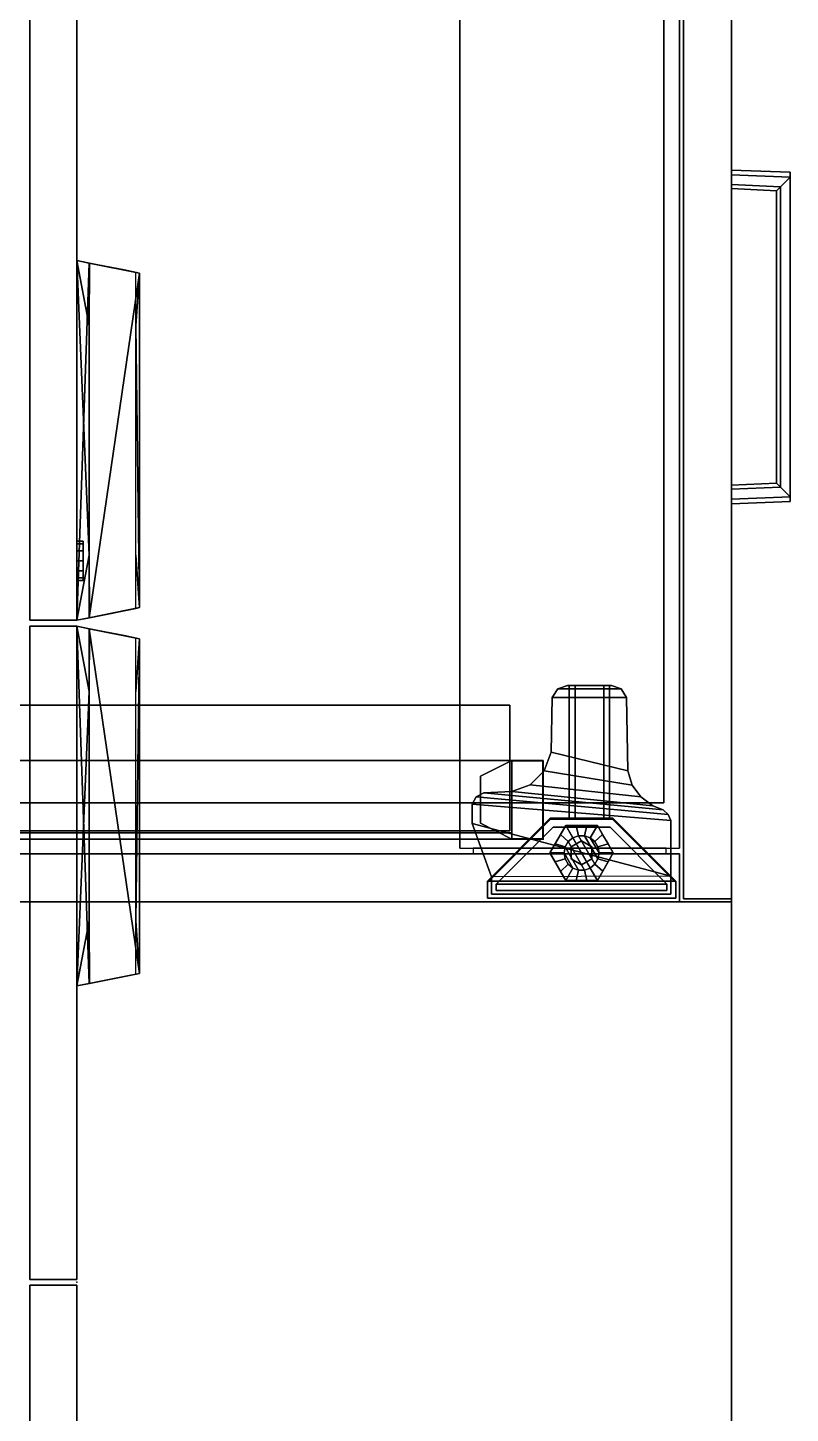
# Model space of a CAD drawing. Header units: inches. Extents: x 249 to 345, y -1454 to -1310.
# Drawn here: x 261.98 to 274.13, y -1354.3 to -1332.22 of the extents above; entities that cross this region are included whole.
import ezdxf

# ---------------------------------------------------------------- set-up
doc = ezdxf.new("R2010")
doc.units = ezdxf.units.IN
doc.header["$LTSCALE"] = 48
doc.header["$MEASUREMENT"] = 0
for name, color, linetype in [('A-FURN', 7, 'Continuous'), ('A-FURN-3-NODE', 7, 'Continuous'), ('A-FURN-3-STOR-DOOR-MDF', 253, 'Continuous'), ('A-FURN-3-STOR-HANDLE', 254, 'Continuous'), ('A-FURN-3-STOR-LCK', 4, 'Continuous'), ('A-FURN-P-ACSY-T', 7, 'Continuous'), ('A-FURN-P-STOR-T', 6, 'Continuous'), ('A-FURN-P-WKSF-T', 1, 'Continuous'), ('AFUST-3-CSLM', 13, 'Continuous'), ('AFUST-3-CSPT', 11, 'Continuous'), ('AFUST-3-DWLM', 13, 'Continuous'), ('AFUST-3-EDLM', 10, 'Continuous'), ('AFUST-3-FTPT', 11, 'Continuous'), ('AFUST-3-GDPT', 4, 'Continuous'), ('AFUST-3-PLPT', 4, 'Continuous'), ('AFUST-3-TPLM', 15, 'Continuous'), ('AFUST-P', 6, 'Continuous'), ('AFUUS-P', 6, 'Continuous'), ('AFUWK-3-EDLM', 10, 'Continuous'), ('AFUWK-3-TPLM', 15, 'Continuous'), ('AFUWK-P', 1, 'Continuous'), ('AFUWS-3-CPPT', 11, 'Continuous'), ('AFUWS-3-LGPT', 9, 'Continuous'), ('AFUWS-P', 1, 'Continuous')]:
    doc.layers.add(name, color=color, linetype=linetype)
doc.styles.get("Standard").update_dxf_attribs({"font": 'archquik.shx'})

# ---------------------------------------------------------------- blocks, each defined once
blk = doc.blocks.new('3_ZDOC42ML')
at = {"layer": 'A-FURN-3-NODE'}
for p in [(0, -14), (42, -14)]:
    blk.add_point(p, dxfattribs=at)
at = {"layer": 'AFUUS-P'}
for p in [(0, -14), (42, -14)]:
    blk.add_point(p, dxfattribs=at)
at = {"layer": 'A-FURN-P-STOR-T', "flags": 1}
for tag, height in [('CAPTG', 2.5), ('CAPPN', 0.001), ('CAPMG', 0.001), ('CAPMC', 0.001), ('CAPQT', 0.001), ('CAPDH', 0.001), ('CAPGC', 0.001)]:
    blk.add_attdef(tag, (0, 0), '', height=height, dxfattribs=at)
at = {"layer": 'A-FURN-3-STOR-DOOR-MDF'}
mesh = blk.add_polyface(dxfattribs=at)
corners = [(10.453, -13.25, 48.75), (0.047, -13.25, 48.75), (0.047, -13.25, 63.75), (10.453, -13.25, 63.75), (10.453, -14, 63.75), (0.047, -14, 63.75), (0.047, -14, 48.75), (10.453, -14, 48.75)]
mesh.append_faces([[corners[k] for k in face] for face in [(0, 1, 2, 3), (4, 5, 6, 7), (3, 4, 7, 0), (5, 2, 1, 6), (6, 1, 0, 7), (2, 5, 4, 3)]])
mesh = blk.add_polyface(dxfattribs=at)
corners = [(20.953, -13.25, 48.75), (10.547, -13.25, 48.75), (10.547, -13.25, 63.75), (20.953, -13.25, 63.75), (20.953, -14, 63.75), (10.547, -14, 63.75), (10.547, -14, 48.75), (20.953, -14, 48.75)]
mesh.append_faces([[corners[k] for k in face] for face in [(0, 1, 2, 3), (4, 5, 6, 7), (3, 4, 7, 0), (5, 2, 1, 6), (6, 1, 0, 7), (2, 5, 4, 3)]])
mesh = blk.add_polyface(dxfattribs=at)
corners = [(41.953, -13.25, 48.75), (31.548, -13.25, 48.75), (31.548, -13.25, 63.75), (41.953, -13.25, 63.75), (41.953, -14, 63.75), (31.548, -14, 63.75), (31.548, -14, 48.75), (41.953, -14, 48.75)]
mesh.append_faces([[corners[k] for k in face] for face in [(0, 1, 2, 3), (4, 5, 6, 7), (3, 4, 7, 0), (5, 2, 1, 6), (6, 1, 0, 7), (2, 5, 4, 3)]])
at = {"layer": 'A-FURN-3-STOR-HANDLE'}
mesh = blk.add_polyface(dxfattribs=at)
corners = [(5.761, -14.199, 48.819), (4.721, -14, 48.816), (9.413, -14.199, 48.819), (4.762, -14.204, 48.819), (10.252, -15, 49.066), (4.922, -15, 49.066), (10.252, -15, 48.913), (4.922, -15, 48.913), (10.453, -14, 49.441), (10.413, -14.195, 49.437), (10.453, -14, 48.816), (10.302, -14.753, 48.951), (10.264, -14.94, 48.912), (10.359, -14.468, 48.931), (10.412, -14.204, 48.819), (4.91, -14.94, 48.912), (4.872, -14.753, 48.951), (4.721, -14, 49.441), (4.761, -14.195, 49.437), (4.815, -14.468, 48.931), (9.413, -14.94, 48.912), (5.761, -14.94, 48.912)]
mesh.append_faces([[corners[k] for k in face] for face in [(0, 1, 2, 2), (4, 11, 9, 9), (15, 5, 16, 16), (18, 16, 5, 5), (20, 6, 21, 21), (7, 21, 6, 6)]], dxfattribs={"vtx0": -1, "vtx1": -1, "vtx2": -1})
mesh.append_faces([[corners[k] for k in face] for face in [(4, 5, 6, 6), (8, 9, 10, 10), (6, 12, 4, 4), (7, 5, 15, 15), (17, 1, 18, 18), (12, 6, 20, 20), (15, 21, 7, 7), (17, 18, 8, 8), (18, 5, 9, 9)]], dxfattribs={"vtx1": -1, "vtx2": -1})
mesh.append_faces([[corners[k] for k in face] for face in [(12, 11, 4, 4), (11, 13, 9, 9), (13, 14, 9, 9), (14, 10, 9, 9), (1, 10, 2, 2), (1, 3, 18, 18), (3, 19, 18, 18), (19, 16, 18, 18)]], dxfattribs={"vtx1": -1, "vtx2": -1, "vtx3": -1})
mesh.append_faces([[corners[k] for k in face] for face in [(0, 3, 1, 1), (5, 7, 6, 6), (10, 14, 2, 2), (18, 9, 8, 8), (5, 4, 9, 9)]], dxfattribs={"vtx2": -1, "vtx3": -1})
mesh = blk.add_polyface(dxfattribs=at)
corners = [(10.547, -14, 49.441), (10.547, -14, 48.816), (10.587, -14.195, 49.437), (10.588, -14.204, 48.819), (10.641, -14.468, 48.931), (10.698, -14.753, 48.951), (16.079, -15, 49.066), (10.748, -15, 49.066), (16.079, -15, 48.913), (10.748, -15, 48.913), (10.736, -14.94, 48.912), (11.587, -14.199, 48.819), (16.238, -14.204, 48.819), (15.239, -14.199, 48.819), (16.278, -14, 48.816), (16.09, -14.94, 48.912), (16.128, -14.753, 48.951), (16.239, -14.195, 49.437), (16.185, -14.468, 48.931), (16.278, -14, 49.441), (11.587, -14.94, 48.912), (15.239, -14.94, 48.912)]
mesh.append_faces([[corners[k] for k in face] for face in [(2, 5, 7, 7), (10, 7, 5, 5), (11, 14, 13, 13), (6, 16, 17, 17)]], dxfattribs={"vtx0": -1, "vtx1": -1, "vtx2": -1})
mesh.append_faces([[corners[k] for k in face] for face in [(17, 12, 14, 14)]], dxfattribs={"vtx0": -1, "vtx2": -1, "vtx3": -1})
mesh.append_faces([[corners[k] for k in face] for face in [(0, 1, 2, 2), (6, 7, 8, 8), (9, 7, 10, 10), (3, 1, 11, 11), (12, 13, 14, 14), (8, 15, 6, 6), (19, 17, 14, 14), (10, 20, 9, 9), (15, 8, 21, 21), (19, 0, 17, 17), (17, 2, 6, 6)]], dxfattribs={"vtx1": -1, "vtx2": -1})
mesh.append_faces([[corners[k] for k in face] for face in [(1, 3, 2, 2), (3, 4, 2, 2), (4, 5, 2, 2), (1, 14, 11, 11), (15, 16, 6, 6), (16, 18, 17, 17), (18, 12, 17, 17), (20, 21, 9, 9), (8, 9, 21, 21)]], dxfattribs={"vtx1": -1, "vtx2": -1, "vtx3": -1})
mesh.append_faces([[corners[k] for k in face] for face in [(7, 9, 8, 8), (0, 2, 17, 17), (2, 7, 6, 6)]], dxfattribs={"vtx2": -1, "vtx3": -1})
at = {"layer": 'A-FURN-3-STOR-LCK'}
mesh = blk.add_polyface(dxfattribs=at)
corners = [(11.494, -14, 49.685), (11.652, -14, 49.727), (11.652, -14.1, 49.727), (11.494, -14.1, 49.685), (11.767, -14, 49.842), (11.809, -14, 50), (11.809, -14.1, 50), (11.767, -14.1, 49.842), (11.652, -14, 50.273), (11.494, -14, 50.315), (11.494, -14.1, 50.315), (11.652, -14.1, 50.273), (11.767, -14, 50.158), (11.767, -14.1, 50.158), (11.337, -14, 50.273), (11.221, -14, 50.158), (11.221, -14.1, 50.158), (11.337, -14.1, 50.273), (11.179, -14, 50), (11.221, -14, 49.842), (11.221, -14.1, 49.842), (11.179, -14.1, 50), (11.337, -14, 49.727), (11.337, -14.1, 49.727)]
mesh.append_faces([[corners[k] for k in face] for face in [(0, 1, 2, 3), (4, 5, 6, 7), (1, 4, 7, 2), (8, 9, 10, 11), (12, 8, 11, 13), (5, 12, 13, 6), (14, 15, 16, 17), (18, 19, 20, 21), (19, 22, 23, 20), (15, 18, 21, 16), (22, 0, 3, 23), (9, 14, 17, 10)]])
mesh.append_faces([[corners[k] for k in face] for face in [(7, 6, 16, 21), (2, 7, 21, 20), (6, 13, 17, 16)]], dxfattribs={"vtx1": -1, "vtx3": -1})
mesh.append_faces([[corners[k] for k in face] for face in [(20, 23, 3, 2), (13, 11, 10, 17)]], dxfattribs={"vtx3": -1})
blk = doc.blocks.new('3KL243624E')
at = {"layer": 'AFUST-P'}
blk.add_point((0, 0), dxfattribs=at)
at = {"layer": 'AFUST-3-CSLM'}
mesh = blk.add_polyface(dxfattribs=at)
corners = [(0, 0.827, 3.939), (0, 24, 3.939), (0, 24, 22.127), (0, 0.827, 22.127), (0.765, 0.827, 22.127), (0.765, 24, 22.127), (0.765, 24, 3.939), (0.765, 0.827, 3.939)]
mesh.append_faces([[corners[k] for k in face] for face in [(0, 1, 2, 3), (5, 4, 3, 2), (4, 5, 6, 7), (1, 0, 7, 6), (3, 4, 7, 0), (1, 6, 5, 2)]])
at = {"layer": 'AFUST-3-CSPT'}
mesh = blk.add_polyface(dxfattribs=at)
corners = [(0.852, 4.327, 3.939), (0.852, 0.827, 3.939), (35.148, 0.827, 3.939), (35.148, 4.327, 3.939), (35.148, 4.327, 4.414), (0.852, 4.327, 4.414), (0.852, 0.827, 4.414), (35.148, 0.827, 4.414)]
mesh.append_faces([[corners[k] for k in face] for face in [(0, 1, 2, 3), (5, 0, 3, 4), (7, 2, 1, 6)]])
mesh = blk.add_polyface(dxfattribs=at)
corners = [(0.765, 1.039, 4.664), (0.765, 1.039, 3.939), (0.765, 4.115, 3.939), (0.765, 4.115, 4.664), (0.852, 1.039, 3.939), (0.852, 4.115, 3.939)]
mesh.append_faces([[corners[k] for k in face] for face in [(0, 1, 2, 3), (5, 2, 1, 4)]])
at = {"layer": 'AFUST-3-DWLM'}
mesh = blk.add_polyface(dxfattribs=at)
corners = [(34.421, 1.078, 5.63), (34.421, 22.453, 5.63), (1.579, 22.453, 5.63), (1.579, 1.078, 5.63), (34.421, 1.078, 5.38), (34.421, 22.453, 5.38), (1.579, 22.453, 5.38), (1.579, 1.078, 5.38)]
mesh.append_faces([[corners[k] for k in face] for face in [(0, 1, 2, 3), (7, 6, 5, 4), (3, 7, 4, 0), (5, 1, 0, 4), (1, 5, 6, 2), (7, 3, 2, 6)]])
mesh = blk.add_polyface(dxfattribs=at)
corners = [(35.953, 0, 3.939), (0.047, 0, 3.939), (0.047, 0.765, 3.939), (35.953, 0.765, 3.939), (35.953, 0.765, 16.033), (0.047, 0.765, 16.033), (0.047, 0, 16.033), (35.953, 0, 16.033)]
mesh.append_faces([[corners[k] for k in face] for face in [(0, 1, 2, 3), (5, 4, 3, 2), (4, 5, 6, 7), (1, 0, 7, 6), (2, 1, 6, 5), (4, 7, 0, 3)]])
mesh = blk.add_polyface(dxfattribs=at)
corners = [(17.953, 0, 16.127), (0.047, 0, 16.127), (0.047, 0.765, 16.127), (17.953, 0.765, 16.127), (17.953, 0.765, 22.033), (0.047, 0.765, 22.033), (0.047, 0, 22.033), (17.953, 0, 22.033)]
mesh.append_faces([[corners[k] for k in face] for face in [(0, 1, 2, 3), (5, 4, 3, 2), (4, 5, 6, 7), (1, 0, 7, 6), (2, 1, 6, 5), (4, 7, 0, 3)]])
at = {"layer": 'AFUST-3-EDLM'}
mesh = blk.add_polyface(dxfattribs=at)
corners = [(0, 24, 22.892), (0, 24, 22.127), (0, 0, 22.127), (0, 0, 22.892), (36, 0, 22.892), (36, 0, 22.127), (36, 24, 22.127), (36, 24, 22.892)]
mesh.append_faces([[corners[k] for k in face] for face in [(0, 1, 2, 3), (5, 4, 3, 2), (4, 5, 6, 7), (1, 0, 7, 6)]])
at = {"layer": 'AFUST-3-TPLM'}
mesh = blk.add_polyface(dxfattribs=at)
corners = [(0, 24, 22.892), (0, 0, 22.892), (36, 0, 22.892), (36, 24, 22.892)]
mesh.append_faces([[corners[k] for k in face] for face in [(0, 1, 2, 3)]])
mesh = blk.add_polyface(dxfattribs=at)
corners = [(0, 24, 22.127), (0, 0, 22.127), (36, 0, 22.127), (36, 24, 22.127)]
mesh.append_faces([[corners[k] for k in face] for face in [(0, 1, 2, 3)]])
blk = doc.blocks.new('3KL243624E_SP')
at = {"layer": 'AFUST-P'}
blk.add_point((0, 0), dxfattribs=at)
at = {"layer": 'AFUST-3-PLPT'}
mesh = blk.add_polyface(dxfattribs=at)
corners = [(6.417, 0, 21.379), (6.572, 0, 21.315), (6.608, -0.782, 21.315), (6.453, -0.937, 21.379), (6.342, 0, 21.379), (6.342, 0, 20.942), (6.378, -0.937, 20.942), (6.378, -0.937, 21.379), (6.572, 0, 21.006), (6.417, 0, 20.942), (6.453, -0.937, 20.942), (6.608, -0.782, 21.006), (6.636, 0, 21.161), (6.672, -0.718, 21.161), (11.428, 0, 21.315), (11.364, 0, 21.161), (11.328, -0.718, 21.161), (11.392, -0.782, 21.315), (11.428, 0, 21.006), (11.392, -0.782, 21.006), (11.658, 0, 21.379), (11.658, 0, 20.942), (11.622, -0.937, 20.942), (11.622, -0.937, 21.379), (11.547, -0.937, 20.942), (11.583, 0, 20.942), (11.583, 0, 21.379), (11.547, -0.937, 21.379)]
mesh.append_faces([[corners[k] for k in face] for face in [(0, 1, 2, 3), (7, 6, 5, 4), (8, 9, 10, 11), (6, 10, 9, 5), (3, 7, 4, 0), (1, 12, 13, 2), (12, 8, 11, 13), (17, 16, 15, 14), (16, 19, 18, 15), (20, 21, 22, 23), (21, 25, 24, 22), (26, 20, 23, 27), (19, 24, 25, 18), (27, 17, 14, 26), (23, 22, 6, 7), (2, 13, 16, 17), (13, 11, 19, 16), (11, 10, 24, 19), (3, 2, 17, 27)]])
blk = doc.blocks.new('KL243624E_THREEDVIEW_INVPULL_____INVFOOT_____.ZF_____INVPULL_____.SP')
at = {"layer": 'A-FURN'}
blk.add_blockref('3KL243624E_SP', (0, 0), dxfattribs=at)
blk = doc.blocks.new('336X24_ZF')
at = {"layer": 'AFUST-3-FTPT'}
mesh = blk.add_polyface(dxfattribs=at)
corners = [(3.445, 1.912, 4.001), (3.445, 1.912, 3.841), (3.445, 2.612, 3.841), (3.445, 2.612, 4.001), (3.391, 1.758, 4.001), (3.391, 1.758, 3.841), (2.084, 1.653, 4.001), (2.084, 1.653, 3.841), (3.253, 1.67, 3.841), (3.253, 1.67, 4.001), (3.392, 2.767, 4.001), (3.392, 2.767, 3.841), (3.255, 2.854, 4.001), (3.255, 2.854, 3.841), (2.382, 2.872, 3.841), (2.382, 2.872, 4.001), (1.86, 1.581, 4.001), (1.86, 1.581, 3.841), (1.67, 1.443, 4.001), (1.67, 1.443, 3.841), (1.463, 1.086, 4.001), (1.463, 1.086, 3.841), (1.531, 1.252, 3.841), (1.531, 1.252, 4.001), (1.391, 1.006, 4.001), (1.391, 1.006, 3.841), (1.293, 0.964, 4.001), (1.293, 0.964, 3.841), (2.088, 2.982, 4.001), (2.088, 2.982, 3.841), (1.866, 3.204, 4.001), (1.866, 3.204, 3.841), (1.755, 3.497, 3.841), (1.755, 3.497, 4.001), (1.737, 3.946, 4.001), (1.737, 3.946, 3.841), (1.672, 4.064, 4.001), (1.672, 4.064, 3.841), (0.123, 0.964, 4.001), (0.123, 0.964, 3.939), (0.41, 0.964, 3.939), (0.41, 0.964, 4.001), (0.123, 3.822, 4.001), (0.123, 3.822, 3.939), (0.395, 3.822, 3.939), (0.395, 3.822, 4.001), (1.246, 4.132, 3.841), (1.246, 4.132, 4.001), (0.395, 3.822, 3.841), (1.555, 4.129, 4.001), (1.555, 4.129, 3.841), (0.41, 0.964, 3.841)]
mesh.append_faces([[corners[k] for k in face] for face in [(0, 1, 2, 3), (6, 7, 8, 9), (12, 13, 14, 15), (20, 21, 22, 23), (35, 34, 33, 32), (39, 38, 42, 43), (45, 44, 43, 42), (48, 45, 47, 46), (49, 50, 46, 47)]])
mesh.append_faces([[corners[k] for k in face] for face in [(5, 4, 9, 8), (11, 10, 3, 2), (25, 24, 26, 27), (19, 18, 23, 22), (29, 28, 15, 14), (37, 36, 34, 35)]], dxfattribs={"vtx0": -1})
mesh.append_faces([[corners[k] for k in face] for face in [(17, 16, 18, 19), (31, 30, 28, 29), (11, 5, 8, 13), (17, 29, 14, 7), (19, 31, 29, 17), (22, 32, 31, 19), (13, 8, 7, 14), (27, 50, 37, 25), (25, 37, 35, 21), (51, 46, 50, 27)]], dxfattribs={"vtx0": -1, "vtx2": -1})
mesh.append_faces([[corners[k] for k in face] for face in [(48, 46, 51, 51)]], dxfattribs={"vtx1": -1, "vtx2": -1})
mesh.append_faces([[corners[k] for k in face] for face in [(26, 41, 40, 40)]], dxfattribs={"vtx1": -1, "vtx2": -1, "vtx3": -1})
mesh.append_faces([[corners[k] for k in face] for face in [(35, 32, 22, 21)]], dxfattribs={"vtx1": -1, "vtx3": -1})
mesh.append_faces([[corners[k] for k in face] for face in [(1, 0, 4, 5), (13, 12, 10, 11), (7, 6, 16, 17), (21, 20, 24, 25), (32, 33, 30, 31), (38, 39, 40, 41), (50, 49, 36, 37), (2, 1, 5, 11)]], dxfattribs={"vtx2": -1})
mesh.append_faces([[corners[k] for k in face] for face in [(40, 51, 27, 26)]], dxfattribs={"vtx3": -1})
mesh = blk.add_polyface(dxfattribs=at)
corners = [(0.06, 0.884, 3.939), (0.06, 0.884, 0.541), (0.306, 0.884, 0.541), (0.331, 0.884, 3.939), (1.334, 1.888, 3.939), (1.309, 1.888, 0.541), (1.309, 2.887, 0.541), (1.334, 2.887, 3.939), (0.331, 3.887, 3.939), (0.306, 3.887, 0.541), (0.06, 3.887, 0.541), (0.06, 3.887, 3.939)]
mesh.append_faces([[corners[k] for k in face] for face in [(0, 1, 2, 3), (5, 4, 3, 2), (4, 5, 6, 7), (9, 8, 7, 6), (8, 9, 10, 11), (1, 0, 11, 10)]])
mesh.append_faces([[corners[k] for k in face] for face in [(0, 3, 8, 11)]], dxfattribs={"vtx1": -1})
mesh.append_faces([[corners[k] for k in face] for face in [(3, 4, 7, 8)]], dxfattribs={"vtx3": -1})
mesh = blk.add_polyface(dxfattribs=at)
corners = [(0.182, 1.028, 2.452), (0.182, 1.028, 0.217), (0.283, 1.028, 0.217), (0.283, 1.028, 2.452), (1.189, 1.934, 2.452), (1.189, 1.934, 0.217), (1.189, 2.841, 0.217), (1.189, 2.841, 2.452), (0.283, 3.747, 2.452), (0.283, 3.747, 0.217), (0.182, 3.747, 0.217), (0.182, 3.747, 2.452)]
mesh.append_faces([[corners[k] for k in face] for face in [(0, 1, 2, 3), (5, 4, 3, 2), (4, 5, 6, 7), (9, 8, 7, 6), (8, 9, 10, 11), (1, 0, 11, 10)]])
mesh.append_faces([[corners[k] for k in face] for face in [(1, 10, 9, 2), (6, 5, 2, 9)]], dxfattribs={"vtx2": -1})
mesh = blk.add_polyface(dxfattribs=at)
corners = [(3.445, 2.491, 3.716), (3.445, 2.584, 3.716), (3.445, 2.584, 3.841), (3.445, 2.491, 3.841), (1.33, 2.584, 3.344), (1.33, 2.491, 3.344), (1.334, 2.491, 3.841), (1.334, 2.584, 3.841)]
mesh.append_faces([[corners[k] for k in face] for face in [(0, 1, 2, 3), (1, 0, 5, 4), (6, 5, 0, 3), (2, 1, 4, 7)]])
mesh = blk.add_polyface(dxfattribs=at)
corners = [(3.445, 1.941, 3.716), (3.445, 2.034, 3.716), (3.445, 2.034, 3.841), (3.445, 1.941, 3.841), (1.33, 2.034, 3.344), (1.33, 1.941, 3.344), (1.334, 1.941, 3.841), (1.334, 2.034, 3.841)]
mesh.append_faces([[corners[k] for k in face] for face in [(0, 1, 2, 3), (1, 0, 5, 4), (6, 5, 0, 3), (2, 1, 4, 7)]])
at = {"layer": 'AFUST-3-GDPT'}
mesh = blk.add_polyface(dxfattribs=at)
corners = [(0.341, 2.135, 0.097), (0.538, 2.248), (0.6, 2.174), (0.486, 2.051, 0.054), (0.684, 2.126), (0.635, 1.965, 0.055), (0.779, 2.109), (0.779, 1.882, 0.1), (0.874, 2.126), (0.923, 1.965, 0.052), (0.958, 2.174), (1.073, 2.052, 0.051), (1.02, 2.248), (1.216, 2.135, 0.096), (1.053, 2.339), (1.216, 2.302, 0.053), (1.053, 2.436), (1.216, 2.474, 0.053), (1.02, 2.527), (1.216, 2.64, 0.097), (0.341, 2.135, 0.217), (0.779, 1.882, 0.217), (1.216, 2.135, 0.217), (1.216, 2.64, 0.217), (0.341, 2.302, 0.054), (0.505, 2.339), (0.341, 2.474, 0.055), (0.504, 2.436), (0.341, 2.64, 0.1), (0.537, 2.527), (0.485, 2.723, 0.052), (0.6, 2.601), (0.635, 2.81, 0.051), (0.683, 2.65), (0.779, 2.893, 0.096), (0.779, 2.666), (0.924, 2.809, 0.053), (0.874, 2.65), (1.072, 2.723, 0.053), (0.958, 2.601), (0.341, 2.64, 0.217), (0.779, 2.893, 0.217)]
mesh.append_faces([[corners[k] for k in face] for face in [(5, 4, 6, 7), (11, 10, 12, 13), (17, 16, 18, 19), (6, 12, 10, 8), (24, 25, 1, 0), (30, 31, 29, 28), (36, 37, 35, 34)]], dxfattribs={"vtx0": -1})
mesh.append_faces([[corners[k] for k in face] for face in [(3, 2, 4, 5), (9, 8, 10, 11), (15, 14, 16, 17), (20, 3, 5, 21), (21, 9, 11, 22), (22, 11, 13, 13), (22, 15, 17, 23), (23, 17, 19, 19), (16, 2, 1, 18), (2, 16, 14, 4), (12, 6, 4, 14), (26, 27, 25, 24), (32, 33, 31, 30), (38, 39, 37, 36), (20, 24, 0, 0), (40, 26, 24, 20), (26, 40, 28, 28), (41, 32, 30, 40), (32, 41, 34, 34), (23, 38, 36, 41), (38, 23, 19, 19), (18, 1, 25, 39), (27, 37, 39, 25), (37, 27, 29, 35)]], dxfattribs={"vtx0": -1, "vtx2": -1})
mesh.append_faces([[corners[k] for k in face] for face in [(28, 40, 30, 30), (34, 41, 36, 36)]], dxfattribs={"vtx1": -1, "vtx2": -1})
mesh.append_faces([[corners[k] for k in face] for face in [(0, 1, 2, 3), (7, 6, 8, 9), (13, 12, 14, 15), (28, 29, 27, 26), (34, 35, 33, 32), (19, 18, 39, 38), (31, 33, 35, 29)]], dxfattribs={"vtx2": -1})
mesh.append_faces([[corners[k] for k in face] for face in [(20, 0, 3, 3), (5, 7, 21, 21), (21, 7, 9, 9), (22, 13, 15, 15)]], dxfattribs={"vtx2": -1, "vtx3": -1})
mesh.append_faces([[corners[k] for k in face] for face in [(20, 21, 22, 23), (23, 41, 40, 20)]], dxfattribs={"vtx3": -1})
mesh = blk.add_polyface(dxfattribs=at)
corners = [(0.97, 2.387, 0.217), (0.97, 2.387, 1.217), (0.875, 2.553, 1.217), (0.875, 2.553, 0.217), (0.683, 2.553, 1.217), (0.683, 2.553, 0.217), (0.588, 2.387, 1.217), (0.588, 2.387, 0.217), (0.683, 2.222, 1.217), (0.683, 2.222, 0.217), (0.875, 2.222, 1.217), (0.875, 2.222, 0.217)]
mesh.append_faces([[corners[k] for k in face] for face in [(0, 1, 2, 3), (3, 2, 4, 5), (5, 4, 6, 7), (7, 6, 8, 9), (9, 8, 10, 11), (11, 10, 1, 0)]])
blk = doc.blocks.new('KL243624E_THREEDVIEW_INVFOOT_____INVFOOT_____.ZF_____INVPULL_____.SP')
at = {"layer": 'A-FURN'}
blk.add_blockref('336X24_ZF', (0, 0), dxfattribs=at)
blk = doc.blocks.new('3_KL243624E_____XI_____XO_____INVFOOT_____-ZF_____INVPULL_____-SP')
at = {"layer": 'A-FURN'}
for name in ['3KL243624E', 'KL243624E_THREEDVIEW_INVPULL_____INVFOOT_____.ZF_____INVPULL_____.SP', 'KL243624E_THREEDVIEW_INVFOOT_____INVFOOT_____.ZF_____INVPULL_____.SP']:
    blk.add_blockref(name, (0, 0), dxfattribs=at)
at = {"layer": 'A-FURN-P-ACSY-T'}
blk.add_attdef('CAPTG', (0, 1), '', height=2.5, dxfattribs=at)
at = {"layer": 'A-FURN-P-ACSY-T', "flags": 1}
for tag, p in [('CAPPN', (0, 0)), ('CAPMG', (0, 0, 1035122.123)), ('CAPMC', (0, 0)), ('CAPQT', (0, 0)), ('CAPDH', (0, 0))]:
    blk.add_attdef(tag, p, '', height=0.001, dxfattribs=at)
blk = doc.blocks.new('3_T52484S')
at = {"layer": 'AFUWK-P'}
blk.add_point((42, -24), dxfattribs=at)
at = {"layer": 'A-FURN-P-WKSF-T', "flags": 1}
for tag, height in [('CAPTG', 2.5), ('CAPPN', 0.001), ('CAPMG', 0.001), ('CAPMC', 0.001), ('CAPQT', 0.001), ('CAPDH', 0.001), ('CAPGC', 0.001)]:
    blk.add_attdef(tag, (0, 0), '', height=height, dxfattribs=at)
at = {"layer": 'AFUWK-3-EDLM'}
mesh = blk.add_polyface(dxfattribs=at)
corners = [(0, 0, 28.25), (84, 0, 28.25), (84, 0, 29.5), (0, 0, 29.5), (84, -24, 28.25), (84, -24, 29.5), (0, -24, 28.25), (0, -24, 29.5)]
mesh.append_faces([[corners[k] for k in face] for face in [(0, 1, 2, 3), (1, 4, 5, 2), (4, 6, 7, 5), (6, 0, 3, 7)]])
at = {"layer": 'AFUWK-3-TPLM'}
mesh = blk.add_polyface(dxfattribs=at)
corners = [(84, -24, 28.25), (84, 0, 28.25), (0, 0, 28.25), (0, -24, 28.25)]
mesh.append_faces([[corners[k] for k in face] for face in [(0, 1, 2, 3)]])
mesh = blk.add_polyface(dxfattribs=at)
corners = [(84, -24, 29.5), (84, 0, 29.5), (0, 0, 29.5), (0, -24, 29.5)]
mesh.append_faces([[corners[k] for k in face] for face in [(0, 1, 2, 3)]])
blk = doc.blocks.new('3_K6SS0518')
at = {"layer": 'AFUWS-P'}
for p in [(0, 0), (0, -18)]:
    blk.add_point(p, dxfattribs=at)
at = {"layer": 'A-FURN-P-ACSY-T', "flags": 1}
for tag, height in [('CAPTG', 2.5), ('CAPPN', 0.001), ('CAPMG', 0.001), ('CAPMC', 0.001), ('CAPQT', 0.001), ('CAPDH', 0.001), ('CAPGC', 0.001)]:
    blk.add_attdef(tag, (0, 0), '', height=height, dxfattribs=at)
at = {"layer": 'AFUWS-3-CPPT'}
mesh = blk.add_polyface(dxfattribs=at)
corners = [(0.004, -0.004, 28.25), (0, 0, 27.75), (0, -0.5, 27.75), (0.004, -0.5, 28.25), (1.25, 0, 27.75), (1.246, -0.004, 28.25), (1.246, -0.5, 28.25), (1.25, -0.5, 27.75)]
mesh.append_faces([[corners[k] for k in face] for face in [(0, 1, 2, 3), (1, 0, 5, 4), (6, 7, 4, 5), (7, 6, 3, 2), (1, 4, 7, 2), (6, 5, 0, 3)]])
mesh = blk.add_polyface(dxfattribs=at)
corners = [(0.004, -0.5, 23.055), (0, -0.5, 23.555), (0, 0, 23.555), (0.004, -0.004, 23.055), (1.246, -0.004, 23.055), (1.25, 0, 23.555), (1.25, -0.5, 23.555), (1.246, -0.5, 23.055)]
mesh.append_faces([[corners[k] for k in face] for face in [(0, 1, 2, 3), (5, 4, 3, 2), (4, 5, 6, 7), (1, 0, 7, 6), (1, 6, 5, 2), (0, 3, 4, 7)]])
mesh = blk.add_polyface(dxfattribs=at)
corners = [(0.004, -17.5, 28.25), (0, -17.5, 27.75), (0, -18, 27.75), (0.004, -17.996, 28.25), (1.246, -17.996, 28.25), (1.25, -18, 27.75), (1.25, -17.5, 27.75), (1.246, -17.5, 28.25)]
mesh.append_faces([[corners[k] for k in face] for face in [(0, 1, 2, 3), (5, 4, 3, 2), (4, 5, 6, 7), (1, 0, 7, 6), (1, 6, 5, 2), (0, 3, 4, 7)]])
mesh = blk.add_polyface(dxfattribs=at)
corners = [(0.004, -17.996, 23.055), (0, -18, 23.555), (0, -17.5, 23.555), (0.004, -17.5, 23.055), (1.25, -18, 23.555), (1.246, -17.996, 23.055), (1.246, -17.5, 23.055), (1.25, -17.5, 23.555)]
mesh.append_faces([[corners[k] for k in face] for face in [(0, 1, 2, 3), (1, 0, 5, 4), (6, 7, 4, 5), (7, 6, 3, 2), (1, 4, 7, 2), (6, 5, 0, 3)]])
at = {"layer": 'AFUWS-3-LGPT'}
mesh = blk.add_polyface(dxfattribs=at)
corners = [(0, -18, 27.75), (0, -18, 23.555), (1.25, -18, 23.555), (1.25, -18, 27.75), (1.25, -17.5, 27.75), (1.25, -17.5, 23.555), (1.001, -17.001, 23.555), (1.001, -17.001, 27.75), (0.25, -17.001, 27.75), (0.25, -17.001, 23.555), (0, -17.5, 23.555), (0, -17.5, 27.75), (1.25, 0, 27.75), (1.25, 0, 23.555), (0, 0, 23.555), (0, 0, 27.75), (1.25, -0.5, 23.555), (1.25, -0.5, 27.75), (1.001, -0.999, 27.75), (1.001, -0.999, 23.555), (0.25, -0.999, 23.555), (0.25, -0.999, 27.75), (0, -0.5, 27.75), (0, -0.5, 23.555), (0, -17.5, 23.055), (0, -0.5, 23.055), (1.25, -0.5, 23.055), (1.25, -17.5, 23.055), (0, -0.5, 28.25), (0, -17.5, 28.25), (1.25, -17.5, 28.15), (1.25, -0.5, 28.15), (0.099, -0.5, 28.15), (0.099, -17.5, 28.15), (0.099, -17.5, 28.25), (0.099, -0.5, 28.25), (0, -0.5, 28.15), (0, -17.5, 28.15)]
mesh.append_faces([[corners[k] for k in face] for face in [(0, 1, 2, 3), (5, 4, 3, 2), (4, 5, 6, 7), (9, 8, 7, 6), (8, 9, 10, 11), (1, 0, 11, 10), (12, 13, 14, 15), (16, 17, 12, 13), (18, 19, 16, 17), (20, 21, 18, 19), (22, 23, 20, 21), (14, 15, 22, 23), (24, 10, 23, 25), (5, 16, 23, 10), (26, 27, 5, 16), (24, 25, 26, 27), (28, 22, 11, 29), (11, 22, 17, 4), (17, 4, 30, 31), (30, 31, 32, 33), (32, 33, 34, 35), (34, 35, 28, 29), (16, 26, 25, 23), (10, 24, 27, 5)]])
mesh.append_faces([[corners[k] for k in face] for face in [(36, 31, 17, 22), (32, 36, 28, 35), (37, 30, 4, 11), (33, 37, 29, 34)]], dxfattribs={"vtx0": -1})
mesh = blk.add_polyface(dxfattribs=at)
corners = [(2.131, -0.531, 28.25), (2.131, -0.531, 28.15), (0.13, -0.531, 28.15), (0.13, -0.531, 28.25), (2.131, -17.469, 28.15), (2.131, -17.469, 28.25), (0.13, -17.469, 28.25), (0.13, -17.469, 28.15)]
mesh.append_faces([[corners[k] for k in face] for face in [(0, 1, 2, 3), (1, 0, 5, 4), (6, 7, 4, 5), (7, 6, 3, 2)]])
mesh.append_faces([[corners[k] for k in face] for face in [(6, 5, 0, 3), (2, 1, 4, 7)]], dxfattribs={"vtx1": -1})

msp = doc.modelspace()

# ---------------------------------------------------------------- block references
at = {"layer": 'A-FURN'}
for name, p, rotation in [('3_ZDOC42ML', (248.762, -1352.212, 0.098), 90), ('3_KL243624E_____XI_____XO_____INVFOOT_____-ZF_____INVPULL_____-SP', (273.189, -1346.15), 90), ('3_T52484S', (249.189, -1394.15), 90), ('3_K6SS0518', (252.189, -1345.15), 89.99999999999999), ('3_ZDOC42ML', (248.762, -1394.212, 0.098), 90)]:
    msp.add_blockref(name, p, dxfattribs=dict(at, rotation=rotation))

doc.saveas('drawing.dxf')
